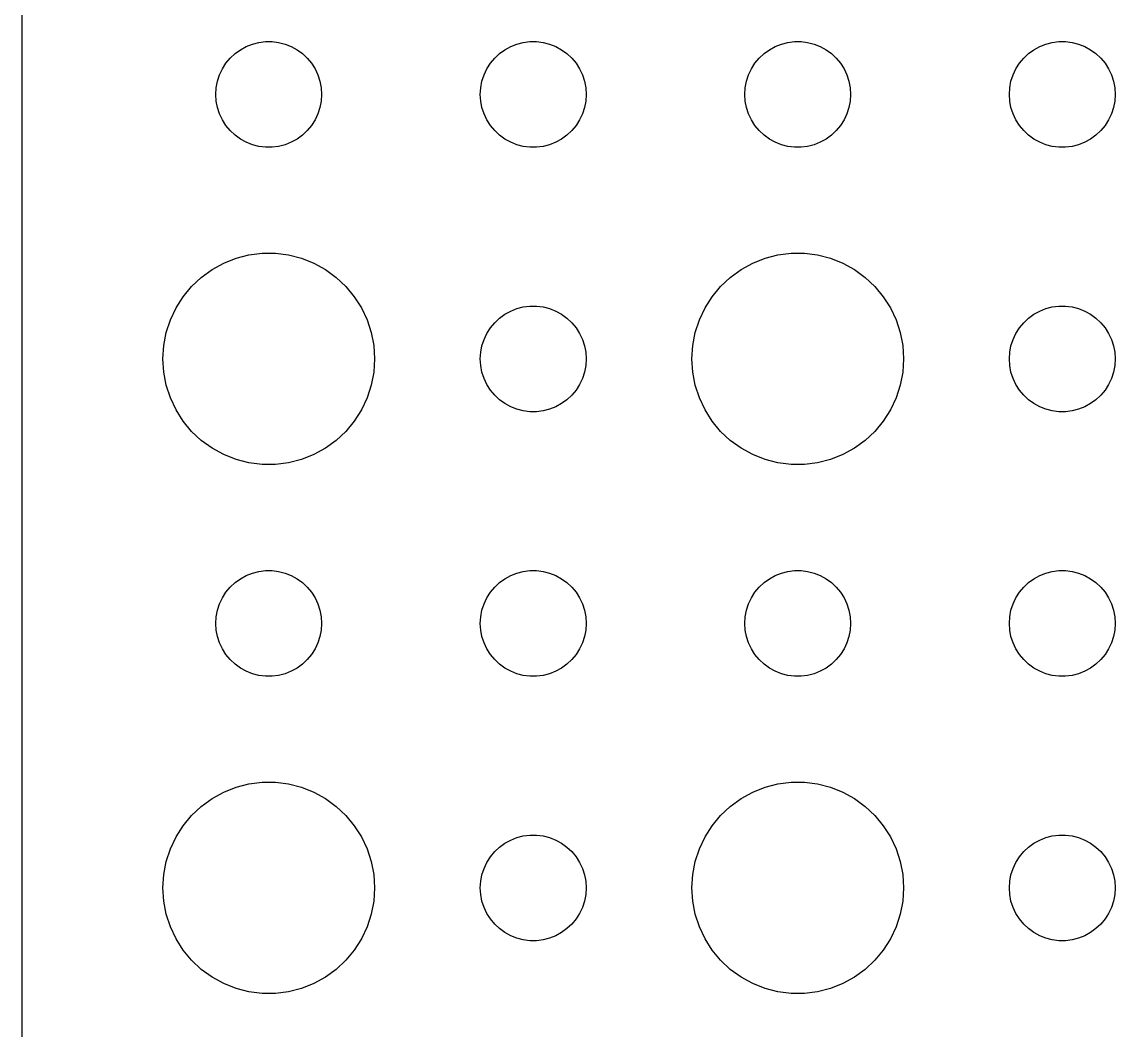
# Model space of a CAD drawing. Header units: metres. Extents: x -134 to 134, y 518 to 1078.
# Drawn here: x -134.5 to -103.5, y 565.97 to 594.56 of the extents above; entities that cross this region are included whole.
import ezdxf

# ---------------------------------------------------------------- set-up
doc = ezdxf.new("R2010")
doc.units = ezdxf.units.M

msp = doc.modelspace()

# ---------------------------------------------------------------- linework, layer by layer
for p, q in [((-134.5, 617), (-134.5, 523)), ((-127.964, 593.927), (-127.781, 593.973)), ((-127.781, 593.973), (-127.594, 593.997)), ((-127.594, 593.997), (-127.406, 593.997)), ((-127.406, 593.997), (-127.219, 593.973)), ((-127.219, 593.973), (-127.036, 593.927)), ((-120.464, 593.927), (-120.281, 593.973)), ((-120.281, 593.973), (-120.094, 593.997)), ((-120.094, 593.997), (-119.906, 593.997)), ((-119.906, 593.997), (-119.719, 593.973)), ((-119.719, 593.973), (-119.536, 593.927)), ((-112.964, 593.927), (-112.781, 593.973)), ((-112.781, 593.973), (-112.594, 593.997)), ((-112.594, 593.997), (-112.406, 593.997)), ((-112.406, 593.997), (-112.219, 593.973)), ((-112.219, 593.973), (-112.036, 593.927)), ((-105.464, 593.927), (-105.281, 593.973)), ((-105.281, 593.973), (-105.094, 593.997)), ((-105.094, 593.997), (-104.906, 593.997)), ((-104.906, 593.997), (-104.719, 593.973)), ((-104.719, 593.973), (-104.536, 593.927)), ((-128.593, 593.527), (-128.456, 593.656)), ((-128.456, 593.656), (-128.304, 593.766)), ((-128.304, 593.766), (-128.139, 593.857)), ((-128.139, 593.857), (-127.964, 593.927)), ((-127.036, 593.927), (-126.861, 593.857)), ((-126.861, 593.857), (-126.696, 593.766)), ((-126.696, 593.766), (-126.544, 593.656)), ((-126.544, 593.656), (-126.407, 593.527)), ((-121.093, 593.527), (-120.956, 593.656)), ((-120.956, 593.656), (-120.804, 593.766)), ((-120.804, 593.766), (-120.639, 593.857)), ((-120.639, 593.857), (-120.464, 593.927)), ((-119.536, 593.927), (-119.361, 593.857)), ((-119.361, 593.857), (-119.196, 593.766)), ((-119.196, 593.766), (-119.044, 593.656)), ((-119.044, 593.656), (-118.907, 593.527)), ((-113.593, 593.527), (-113.456, 593.656)), ((-113.456, 593.656), (-113.304, 593.766)), ((-113.304, 593.766), (-113.139, 593.857)), ((-113.139, 593.857), (-112.964, 593.927)), ((-112.036, 593.927), (-111.861, 593.857)), ((-111.861, 593.857), (-111.696, 593.766)), ((-111.696, 593.766), (-111.544, 593.656)), ((-111.544, 593.656), (-111.407, 593.527)), ((-106.093, 593.527), (-105.956, 593.656)), ((-105.956, 593.656), (-105.804, 593.766)), ((-105.804, 593.766), (-105.639, 593.857)), ((-105.639, 593.857), (-105.464, 593.927)), ((-104.536, 593.927), (-104.361, 593.857)), ((-104.361, 593.857), (-104.196, 593.766)), ((-104.196, 593.766), (-104.044, 593.656)), ((-104.044, 593.656), (-103.907, 593.527)), ((-128.814, 593.223), (-128.714, 593.382)), ((-128.714, 593.382), (-128.593, 593.527)), ((-126.407, 593.527), (-126.286, 593.382)), ((-126.286, 593.382), (-126.186, 593.223)), ((-121.314, 593.223), (-121.214, 593.382)), ((-121.214, 593.382), (-121.093, 593.527)), ((-118.907, 593.527), (-118.786, 593.382)), ((-118.786, 593.382), (-118.686, 593.223)), ((-113.814, 593.223), (-113.714, 593.382)), ((-113.714, 593.382), (-113.593, 593.527)), ((-111.407, 593.527), (-111.286, 593.382)), ((-111.286, 593.382), (-111.186, 593.223)), ((-106.314, 593.223), (-106.214, 593.382)), ((-106.214, 593.382), (-106.093, 593.527)), ((-103.907, 593.527), (-103.786, 593.382)), ((-103.786, 593.382), (-103.686, 593.223)), ((-128.953, 592.873), (-128.895, 593.052)), ((-128.895, 593.052), (-128.814, 593.223)), ((-126.186, 593.223), (-126.105, 593.052)), ((-126.105, 593.052), (-126.047, 592.873)), ((-121.453, 592.873), (-121.395, 593.052)), ((-121.395, 593.052), (-121.314, 593.223)), ((-118.686, 593.223), (-118.605, 593.052)), ((-118.605, 593.052), (-118.547, 592.873)), ((-113.953, 592.873), (-113.895, 593.052)), ((-113.895, 593.052), (-113.814, 593.223)), ((-111.186, 593.223), (-111.105, 593.052)), ((-111.105, 593.052), (-111.047, 592.873)), ((-106.453, 592.873), (-106.395, 593.052)), ((-106.395, 593.052), (-106.314, 593.223)), ((-103.686, 593.223), (-103.605, 593.052)), ((-103.605, 593.052), (-103.547, 592.873)), ((-128.988, 592.688), (-128.953, 592.873)), ((-126.047, 592.873), (-126.012, 592.688)), ((-121.488, 592.688), (-121.453, 592.873)), ((-118.547, 592.873), (-118.512, 592.688)), ((-113.988, 592.688), (-113.953, 592.873)), ((-111.047, 592.873), (-111.012, 592.688)), ((-106.488, 592.688), (-106.453, 592.873)), ((-103.547, 592.873), (-103.512, 592.688)), ((-129, 592.5), (-128.988, 592.688)), ((-128.988, 592.312), (-129, 592.5)), ((-126.012, 592.688), (-126, 592.5)), ((-126, 592.5), (-126.012, 592.312)), ((-121.5, 592.5), (-121.488, 592.688)), ((-121.488, 592.312), (-121.5, 592.5)), ((-118.512, 592.688), (-118.5, 592.5)), ((-118.5, 592.5), (-118.512, 592.312)), ((-114, 592.5), (-113.988, 592.688)), ((-113.988, 592.312), (-114, 592.5)), ((-111.012, 592.688), (-111, 592.5)), ((-111, 592.5), (-111.012, 592.312)), ((-106.5, 592.5), (-106.488, 592.688)), ((-106.488, 592.312), (-106.5, 592.5)), ((-103.512, 592.688), (-103.5, 592.5)), ((-103.5, 592.5), (-103.512, 592.312)), ((-128.953, 592.127), (-128.988, 592.312)), ((-128.895, 591.948), (-128.953, 592.127)), ((-126.047, 592.127), (-126.105, 591.948)), ((-126.012, 592.312), (-126.047, 592.127)), ((-121.453, 592.127), (-121.488, 592.312)), ((-121.395, 591.948), (-121.453, 592.127)), ((-118.547, 592.127), (-118.605, 591.948)), ((-118.512, 592.312), (-118.547, 592.127)), ((-113.953, 592.127), (-113.988, 592.312)), ((-113.895, 591.948), (-113.953, 592.127)), ((-111.047, 592.127), (-111.105, 591.948)), ((-111.012, 592.312), (-111.047, 592.127)), ((-106.453, 592.127), (-106.488, 592.312)), ((-106.395, 591.948), (-106.453, 592.127)), ((-103.547, 592.127), (-103.605, 591.948)), ((-103.512, 592.312), (-103.547, 592.127)), ((-128.814, 591.777), (-128.895, 591.948)), ((-126.105, 591.948), (-126.186, 591.777)), ((-121.314, 591.777), (-121.395, 591.948)), ((-118.605, 591.948), (-118.686, 591.777)), ((-113.814, 591.777), (-113.895, 591.948)), ((-111.105, 591.948), (-111.186, 591.777)), ((-106.314, 591.777), (-106.395, 591.948)), ((-103.605, 591.948), (-103.686, 591.777)), ((-128.714, 591.618), (-128.814, 591.777)), ((-128.593, 591.473), (-128.714, 591.618)), ((-126.286, 591.618), (-126.407, 591.473)), ((-126.186, 591.777), (-126.286, 591.618)), ((-121.214, 591.618), (-121.314, 591.777)), ((-121.093, 591.473), (-121.214, 591.618)), ((-118.786, 591.618), (-118.907, 591.473)), ((-118.686, 591.777), (-118.786, 591.618)), ((-113.714, 591.618), (-113.814, 591.777)), ((-113.593, 591.473), (-113.714, 591.618)), ((-111.286, 591.618), (-111.407, 591.473)), ((-111.186, 591.777), (-111.286, 591.618)), ((-106.214, 591.618), (-106.314, 591.777)), ((-106.093, 591.473), (-106.214, 591.618)), ((-103.786, 591.618), (-103.907, 591.473)), ((-103.686, 591.777), (-103.786, 591.618)), ((-128.456, 591.344), (-128.593, 591.473)), ((-128.304, 591.234), (-128.456, 591.344)), ((-128.139, 591.143), (-128.304, 591.234)), ((-126.696, 591.234), (-126.861, 591.143)), ((-126.544, 591.344), (-126.696, 591.234)), ((-126.407, 591.473), (-126.544, 591.344)), ((-120.956, 591.344), (-121.093, 591.473)), ((-120.804, 591.234), (-120.956, 591.344)), ((-120.639, 591.143), (-120.804, 591.234)), ((-119.196, 591.234), (-119.361, 591.143)), ((-119.044, 591.344), (-119.196, 591.234)), ((-118.907, 591.473), (-119.044, 591.344)), ((-113.456, 591.344), (-113.593, 591.473)), ((-113.304, 591.234), (-113.456, 591.344)), ((-113.139, 591.143), (-113.304, 591.234)), ((-111.696, 591.234), (-111.861, 591.143)), ((-111.544, 591.344), (-111.696, 591.234)), ((-111.407, 591.473), (-111.544, 591.344)), ((-105.956, 591.344), (-106.093, 591.473)), ((-105.804, 591.234), (-105.956, 591.344)), ((-105.639, 591.143), (-105.804, 591.234)), ((-104.196, 591.234), (-104.361, 591.143)), ((-104.044, 591.344), (-104.196, 591.234)), ((-103.907, 591.473), (-104.044, 591.344)), ((-127.964, 591.073), (-128.139, 591.143)), ((-127.781, 591.027), (-127.964, 591.073)), ((-127.594, 591.003), (-127.781, 591.027)), ((-127.406, 591.003), (-127.594, 591.003)), ((-127.219, 591.027), (-127.406, 591.003)), ((-127.036, 591.073), (-127.219, 591.027)), ((-126.861, 591.143), (-127.036, 591.073)), ((-120.464, 591.073), (-120.639, 591.143)), ((-120.281, 591.027), (-120.464, 591.073)), ((-120.094, 591.003), (-120.281, 591.027)), ((-119.906, 591.003), (-120.094, 591.003)), ((-119.719, 591.027), (-119.906, 591.003)), ((-119.536, 591.073), (-119.719, 591.027)), ((-119.361, 591.143), (-119.536, 591.073)), ((-112.964, 591.073), (-113.139, 591.143)), ((-112.781, 591.027), (-112.964, 591.073)), ((-112.594, 591.003), (-112.781, 591.027)), ((-112.406, 591.003), (-112.594, 591.003)), ((-112.219, 591.027), (-112.406, 591.003)), ((-112.036, 591.073), (-112.219, 591.027)), ((-111.861, 591.143), (-112.036, 591.073)), ((-105.464, 591.073), (-105.639, 591.143)), ((-105.281, 591.027), (-105.464, 591.073)), ((-105.094, 591.003), (-105.281, 591.027)), ((-104.906, 591.003), (-105.094, 591.003)), ((-104.719, 591.027), (-104.906, 591.003)), ((-104.536, 591.073), (-104.719, 591.027)), ((-104.361, 591.143), (-104.536, 591.073)), ((-128.777, 587.714), (-128.427, 587.853)), ((-128.427, 587.853), (-128.062, 587.947)), ((-128.062, 587.947), (-127.688, 587.994)), ((-127.688, 587.994), (-127.312, 587.994)), ((-127.312, 587.994), (-126.938, 587.947)), ((-126.938, 587.947), (-126.573, 587.853)), ((-126.573, 587.853), (-126.223, 587.714)), ((-113.777, 587.714), (-113.427, 587.853)), ((-113.427, 587.853), (-113.062, 587.947)), ((-113.062, 587.947), (-112.688, 587.994)), ((-112.688, 587.994), (-112.312, 587.994)), ((-112.312, 587.994), (-111.938, 587.947)), ((-111.938, 587.947), (-111.573, 587.853)), ((-111.573, 587.853), (-111.223, 587.714)), ((-129.412, 587.312), (-129.107, 587.533)), ((-129.107, 587.533), (-128.777, 587.714)), ((-126.223, 587.714), (-125.893, 587.533)), ((-125.893, 587.533), (-125.588, 587.312)), ((-114.412, 587.312), (-114.107, 587.533)), ((-114.107, 587.533), (-113.777, 587.714)), ((-111.223, 587.714), (-110.893, 587.533)), ((-110.893, 587.533), (-110.588, 587.312)), ((-129.687, 587.054), (-129.412, 587.312)), ((-125.588, 587.312), (-125.313, 587.054)), ((-114.687, 587.054), (-114.412, 587.312)), ((-110.588, 587.312), (-110.313, 587.054)), ((-129.927, 586.763), (-129.687, 587.054)), ((-125.313, 587.054), (-125.073, 586.763)), ((-114.927, 586.763), (-114.687, 587.054)), ((-110.313, 587.054), (-110.073, 586.763)), ((-130.129, 586.445), (-129.927, 586.763)), ((-125.073, 586.763), (-124.871, 586.445)), ((-115.129, 586.445), (-114.927, 586.763)), ((-110.073, 586.763), (-109.871, 586.445)), ((-130.289, 586.104), (-130.129, 586.445)), ((-124.871, 586.445), (-124.711, 586.104)), ((-120.956, 586.156), (-120.804, 586.266)), ((-120.804, 586.266), (-120.639, 586.357)), ((-120.639, 586.357), (-120.464, 586.427)), ((-120.464, 586.427), (-120.281, 586.473)), ((-120.281, 586.473), (-120.094, 586.497)), ((-120.094, 586.497), (-119.906, 586.497)), ((-119.906, 586.497), (-119.719, 586.473)), ((-119.719, 586.473), (-119.536, 586.427)), ((-119.536, 586.427), (-119.361, 586.357)), ((-119.361, 586.357), (-119.196, 586.266)), ((-119.196, 586.266), (-119.044, 586.156)), ((-115.289, 586.104), (-115.129, 586.445)), ((-109.871, 586.445), (-109.711, 586.104)), ((-105.956, 586.156), (-105.804, 586.266)), ((-105.804, 586.266), (-105.639, 586.357)), ((-105.639, 586.357), (-105.464, 586.427)), ((-105.464, 586.427), (-105.281, 586.473)), ((-105.281, 586.473), (-105.094, 586.497)), ((-105.094, 586.497), (-104.906, 586.497)), ((-104.906, 586.497), (-104.719, 586.473)), ((-104.719, 586.473), (-104.536, 586.427)), ((-104.536, 586.427), (-104.361, 586.357)), ((-104.361, 586.357), (-104.196, 586.266)), ((-104.196, 586.266), (-104.044, 586.156)), ((-130.406, 585.746), (-130.289, 586.104)), ((-124.711, 586.104), (-124.594, 585.746)), ((-121.214, 585.882), (-121.093, 586.027)), ((-121.093, 586.027), (-120.956, 586.156)), ((-119.044, 586.156), (-118.907, 586.027)), ((-118.907, 586.027), (-118.786, 585.882)), ((-115.406, 585.746), (-115.289, 586.104)), ((-109.711, 586.104), (-109.594, 585.746)), ((-106.214, 585.882), (-106.093, 586.027)), ((-106.093, 586.027), (-105.956, 586.156)), ((-104.044, 586.156), (-103.907, 586.027)), ((-103.907, 586.027), (-103.786, 585.882)), ((-130.476, 585.376), (-130.406, 585.746)), ((-124.594, 585.746), (-124.524, 585.376)), ((-121.395, 585.552), (-121.314, 585.723)), ((-121.314, 585.723), (-121.214, 585.882)), ((-118.786, 585.882), (-118.686, 585.723)), ((-118.686, 585.723), (-118.605, 585.552)), ((-115.476, 585.376), (-115.406, 585.746)), ((-109.594, 585.746), (-109.524, 585.376)), ((-106.395, 585.552), (-106.314, 585.723)), ((-106.314, 585.723), (-106.214, 585.882)), ((-103.786, 585.882), (-103.686, 585.723)), ((-103.686, 585.723), (-103.605, 585.552)), ((-130.5, 585), (-130.476, 585.376)), ((-124.524, 585.376), (-124.5, 585)), ((-121.488, 585.188), (-121.453, 585.373)), ((-121.453, 585.373), (-121.395, 585.552)), ((-118.605, 585.552), (-118.547, 585.373)), ((-118.547, 585.373), (-118.512, 585.188)), ((-115.5, 585), (-115.476, 585.376)), ((-109.524, 585.376), (-109.5, 585)), ((-106.488, 585.188), (-106.453, 585.373)), ((-106.453, 585.373), (-106.395, 585.552)), ((-103.605, 585.552), (-103.547, 585.373)), ((-103.547, 585.373), (-103.512, 585.188)), ((-130.476, 584.624), (-130.5, 585)), ((-124.5, 585), (-124.524, 584.624)), ((-121.5, 585), (-121.488, 585.188)), ((-121.488, 584.812), (-121.5, 585)), ((-118.512, 585.188), (-118.5, 585)), ((-118.5, 585), (-118.512, 584.812)), ((-115.476, 584.624), (-115.5, 585)), ((-109.5, 585), (-109.524, 584.624)), ((-106.5, 585), (-106.488, 585.188)), ((-106.488, 584.812), (-106.5, 585)), ((-103.512, 585.188), (-103.5, 585)), ((-103.5, 585), (-103.512, 584.812)), ((-121.453, 584.627), (-121.488, 584.812)), ((-118.512, 584.812), (-118.547, 584.627)), ((-106.453, 584.627), (-106.488, 584.812)), ((-103.512, 584.812), (-103.547, 584.627)), ((-130.406, 584.254), (-130.476, 584.624)), ((-124.524, 584.624), (-124.594, 584.254)), ((-121.395, 584.448), (-121.453, 584.627)), ((-121.314, 584.277), (-121.395, 584.448)), ((-118.605, 584.448), (-118.686, 584.277)), ((-118.547, 584.627), (-118.605, 584.448)), ((-115.406, 584.254), (-115.476, 584.624)), ((-109.524, 584.624), (-109.594, 584.254)), ((-106.395, 584.448), (-106.453, 584.627)), ((-106.314, 584.277), (-106.395, 584.448)), ((-103.605, 584.448), (-103.686, 584.277)), ((-103.547, 584.627), (-103.605, 584.448)), ((-130.289, 583.896), (-130.406, 584.254)), ((-124.594, 584.254), (-124.711, 583.896)), ((-121.214, 584.118), (-121.314, 584.277)), ((-121.093, 583.973), (-121.214, 584.118)), ((-118.786, 584.118), (-118.907, 583.973)), ((-118.686, 584.277), (-118.786, 584.118)), ((-115.289, 583.896), (-115.406, 584.254)), ((-109.594, 584.254), (-109.711, 583.896)), ((-106.214, 584.118), (-106.314, 584.277)), ((-106.093, 583.973), (-106.214, 584.118)), ((-103.786, 584.118), (-103.907, 583.973)), ((-103.686, 584.277), (-103.786, 584.118)), ((-130.129, 583.555), (-130.289, 583.896)), ((-124.711, 583.896), (-124.871, 583.555)), ((-120.956, 583.844), (-121.093, 583.973)), ((-120.804, 583.734), (-120.956, 583.844)), ((-120.639, 583.643), (-120.804, 583.734)), ((-119.196, 583.734), (-119.361, 583.643)), ((-119.044, 583.844), (-119.196, 583.734)), ((-118.907, 583.973), (-119.044, 583.844)), ((-115.129, 583.555), (-115.289, 583.896)), ((-109.711, 583.896), (-109.871, 583.555)), ((-105.956, 583.844), (-106.093, 583.973)), ((-105.804, 583.734), (-105.956, 583.844)), ((-105.639, 583.643), (-105.804, 583.734)), ((-104.196, 583.734), (-104.361, 583.643)), ((-104.044, 583.844), (-104.196, 583.734)), ((-103.907, 583.973), (-104.044, 583.844)), ((-129.927, 583.237), (-130.129, 583.555)), ((-124.871, 583.555), (-125.073, 583.237)), ((-120.464, 583.573), (-120.639, 583.643)), ((-120.281, 583.527), (-120.464, 583.573)), ((-120.094, 583.503), (-120.281, 583.527)), ((-119.906, 583.503), (-120.094, 583.503)), ((-119.719, 583.527), (-119.906, 583.503)), ((-119.536, 583.573), (-119.719, 583.527)), ((-119.361, 583.643), (-119.536, 583.573)), ((-114.927, 583.237), (-115.129, 583.555)), ((-109.871, 583.555), (-110.073, 583.237)), ((-105.464, 583.573), (-105.639, 583.643)), ((-105.281, 583.527), (-105.464, 583.573)), ((-105.094, 583.503), (-105.281, 583.527)), ((-104.906, 583.503), (-105.094, 583.503)), ((-104.719, 583.527), (-104.906, 583.503)), ((-104.536, 583.573), (-104.719, 583.527)), ((-104.361, 583.643), (-104.536, 583.573)), ((-129.687, 582.946), (-129.927, 583.237)), ((-125.073, 583.237), (-125.313, 582.946)), ((-114.687, 582.946), (-114.927, 583.237)), ((-110.073, 583.237), (-110.313, 582.946)), ((-129.412, 582.688), (-129.687, 582.946)), ((-125.313, 582.946), (-125.588, 582.688)), ((-114.412, 582.688), (-114.687, 582.946)), ((-110.313, 582.946), (-110.588, 582.688)), ((-129.107, 582.467), (-129.412, 582.688)), ((-125.588, 582.688), (-125.893, 582.467)), ((-114.107, 582.467), (-114.412, 582.688)), ((-110.588, 582.688), (-110.893, 582.467)), ((-128.777, 582.286), (-129.107, 582.467)), ((-128.427, 582.147), (-128.777, 582.286)), ((-126.223, 582.286), (-126.573, 582.147)), ((-125.893, 582.467), (-126.223, 582.286)), ((-113.777, 582.286), (-114.107, 582.467)), ((-113.427, 582.147), (-113.777, 582.286)), ((-111.223, 582.286), (-111.573, 582.147)), ((-110.893, 582.467), (-111.223, 582.286)), ((-128.062, 582.053), (-128.427, 582.147)), ((-127.688, 582.006), (-128.062, 582.053)), ((-127.312, 582.006), (-127.688, 582.006)), ((-126.938, 582.053), (-127.312, 582.006)), ((-126.573, 582.147), (-126.938, 582.053)), ((-113.062, 582.053), (-113.427, 582.147)), ((-112.688, 582.006), (-113.062, 582.053)), ((-112.312, 582.006), (-112.688, 582.006)), ((-111.938, 582.053), (-112.312, 582.006)), ((-111.573, 582.147), (-111.938, 582.053)), ((-128.304, 578.766), (-128.139, 578.857)), ((-128.139, 578.857), (-127.964, 578.927)), ((-127.964, 578.927), (-127.781, 578.973)), ((-127.781, 578.973), (-127.594, 578.997)), ((-127.594, 578.997), (-127.406, 578.997)), ((-127.406, 578.997), (-127.219, 578.973)), ((-127.219, 578.973), (-127.036, 578.927)), ((-127.036, 578.927), (-126.861, 578.857)), ((-126.861, 578.857), (-126.696, 578.766)), ((-120.804, 578.766), (-120.639, 578.857)), ((-120.639, 578.857), (-120.464, 578.927)), ((-120.464, 578.927), (-120.281, 578.973)), ((-120.281, 578.973), (-120.094, 578.997)), ((-120.094, 578.997), (-119.906, 578.997)), ((-119.906, 578.997), (-119.719, 578.973)), ((-119.719, 578.973), (-119.536, 578.927)), ((-119.536, 578.927), (-119.361, 578.857)), ((-119.361, 578.857), (-119.196, 578.766)), ((-113.304, 578.766), (-113.139, 578.857)), ((-113.139, 578.857), (-112.964, 578.927)), ((-112.964, 578.927), (-112.781, 578.973)), ((-112.781, 578.973), (-112.594, 578.997)), ((-112.594, 578.997), (-112.406, 578.997)), ((-112.406, 578.997), (-112.219, 578.973)), ((-112.219, 578.973), (-112.036, 578.927)), ((-112.036, 578.927), (-111.861, 578.857)), ((-111.861, 578.857), (-111.696, 578.766)), ((-105.804, 578.766), (-105.639, 578.857)), ((-105.639, 578.857), (-105.464, 578.927)), ((-105.464, 578.927), (-105.281, 578.973)), ((-105.281, 578.973), (-105.094, 578.997)), ((-105.094, 578.997), (-104.906, 578.997)), ((-104.906, 578.997), (-104.719, 578.973)), ((-104.719, 578.973), (-104.536, 578.927)), ((-104.536, 578.927), (-104.361, 578.857)), ((-104.361, 578.857), (-104.196, 578.766)), ((-128.714, 578.382), (-128.593, 578.527)), ((-128.593, 578.527), (-128.456, 578.656)), ((-128.456, 578.656), (-128.304, 578.766)), ((-126.696, 578.766), (-126.544, 578.656)), ((-126.544, 578.656), (-126.407, 578.527)), ((-126.407, 578.527), (-126.286, 578.382)), ((-121.214, 578.382), (-121.093, 578.527)), ((-121.093, 578.527), (-120.956, 578.656)), ((-120.956, 578.656), (-120.804, 578.766)), ((-119.196, 578.766), (-119.044, 578.656)), ((-119.044, 578.656), (-118.907, 578.527)), ((-118.907, 578.527), (-118.786, 578.382)), ((-113.714, 578.382), (-113.593, 578.527)), ((-113.593, 578.527), (-113.456, 578.656)), ((-113.456, 578.656), (-113.304, 578.766)), ((-111.696, 578.766), (-111.544, 578.656)), ((-111.544, 578.656), (-111.407, 578.527)), ((-111.407, 578.527), (-111.286, 578.382)), ((-106.214, 578.382), (-106.093, 578.527)), ((-106.093, 578.527), (-105.956, 578.656)), ((-105.956, 578.656), (-105.804, 578.766)), ((-104.196, 578.766), (-104.044, 578.656)), ((-104.044, 578.656), (-103.907, 578.527)), ((-103.907, 578.527), (-103.786, 578.382)), ((-128.895, 578.052), (-128.814, 578.223)), ((-128.814, 578.223), (-128.714, 578.382)), ((-126.286, 578.382), (-126.186, 578.223)), ((-126.186, 578.223), (-126.105, 578.052)), ((-121.395, 578.052), (-121.314, 578.223)), ((-121.314, 578.223), (-121.214, 578.382)), ((-118.786, 578.382), (-118.686, 578.223)), ((-118.686, 578.223), (-118.605, 578.052)), ((-113.895, 578.052), (-113.814, 578.223)), ((-113.814, 578.223), (-113.714, 578.382)), ((-111.286, 578.382), (-111.186, 578.223)), ((-111.186, 578.223), (-111.105, 578.052)), ((-106.395, 578.052), (-106.314, 578.223)), ((-106.314, 578.223), (-106.214, 578.382)), ((-103.786, 578.382), (-103.686, 578.223)), ((-103.686, 578.223), (-103.605, 578.052)), ((-128.988, 577.688), (-128.953, 577.873)), ((-128.953, 577.873), (-128.895, 578.052)), ((-126.105, 578.052), (-126.047, 577.873)), ((-126.047, 577.873), (-126.012, 577.688)), ((-121.488, 577.688), (-121.453, 577.873)), ((-121.453, 577.873), (-121.395, 578.052)), ((-118.605, 578.052), (-118.547, 577.873)), ((-118.547, 577.873), (-118.512, 577.688)), ((-113.988, 577.688), (-113.953, 577.873)), ((-113.953, 577.873), (-113.895, 578.052)), ((-111.105, 578.052), (-111.047, 577.873)), ((-111.047, 577.873), (-111.012, 577.688)), ((-106.488, 577.688), (-106.453, 577.873)), ((-106.453, 577.873), (-106.395, 578.052)), ((-103.605, 578.052), (-103.547, 577.873)), ((-103.547, 577.873), (-103.512, 577.688)), ((-129, 577.5), (-128.988, 577.688)), ((-126.012, 577.688), (-126, 577.5)), ((-121.5, 577.5), (-121.488, 577.688)), ((-118.512, 577.688), (-118.5, 577.5)), ((-114, 577.5), (-113.988, 577.688)), ((-111.012, 577.688), (-111, 577.5)), ((-106.5, 577.5), (-106.488, 577.688)), ((-103.512, 577.688), (-103.5, 577.5)), ((-128.988, 577.312), (-129, 577.5)), ((-128.953, 577.127), (-128.988, 577.312)), ((-126.012, 577.312), (-126.047, 577.127)), ((-126, 577.5), (-126.012, 577.312)), ((-121.488, 577.312), (-121.5, 577.5)), ((-121.453, 577.127), (-121.488, 577.312)), ((-118.512, 577.312), (-118.547, 577.127)), ((-118.5, 577.5), (-118.512, 577.312)), ((-113.988, 577.312), (-114, 577.5)), ((-113.953, 577.127), (-113.988, 577.312)), ((-111.012, 577.312), (-111.047, 577.127)), ((-111, 577.5), (-111.012, 577.312)), ((-106.488, 577.312), (-106.5, 577.5)), ((-106.453, 577.127), (-106.488, 577.312)), ((-103.512, 577.312), (-103.547, 577.127)), ((-103.5, 577.5), (-103.512, 577.312)), ((-128.895, 576.948), (-128.953, 577.127)), ((-128.814, 576.777), (-128.895, 576.948)), ((-126.105, 576.948), (-126.186, 576.777)), ((-126.047, 577.127), (-126.105, 576.948)), ((-121.395, 576.948), (-121.453, 577.127)), ((-121.314, 576.777), (-121.395, 576.948)), ((-118.605, 576.948), (-118.686, 576.777)), ((-118.547, 577.127), (-118.605, 576.948)), ((-113.895, 576.948), (-113.953, 577.127)), ((-113.814, 576.777), (-113.895, 576.948)), ((-111.105, 576.948), (-111.186, 576.777)), ((-111.047, 577.127), (-111.105, 576.948)), ((-106.395, 576.948), (-106.453, 577.127)), ((-106.314, 576.777), (-106.395, 576.948)), ((-103.605, 576.948), (-103.686, 576.777)), ((-103.547, 577.127), (-103.605, 576.948)), ((-128.714, 576.618), (-128.814, 576.777)), ((-128.593, 576.473), (-128.714, 576.618)), ((-126.286, 576.618), (-126.407, 576.473)), ((-126.186, 576.777), (-126.286, 576.618)), ((-121.214, 576.618), (-121.314, 576.777)), ((-121.093, 576.473), (-121.214, 576.618)), ((-118.786, 576.618), (-118.907, 576.473)), ((-118.686, 576.777), (-118.786, 576.618)), ((-113.714, 576.618), (-113.814, 576.777)), ((-113.593, 576.473), (-113.714, 576.618)), ((-111.286, 576.618), (-111.407, 576.473)), ((-111.186, 576.777), (-111.286, 576.618)), ((-106.214, 576.618), (-106.314, 576.777)), ((-106.093, 576.473), (-106.214, 576.618)), ((-103.786, 576.618), (-103.907, 576.473)), ((-103.686, 576.777), (-103.786, 576.618)), ((-128.456, 576.344), (-128.593, 576.473)), ((-128.304, 576.234), (-128.456, 576.344)), ((-126.544, 576.344), (-126.696, 576.234)), ((-126.407, 576.473), (-126.544, 576.344)), ((-120.956, 576.344), (-121.093, 576.473)), ((-120.804, 576.234), (-120.956, 576.344)), ((-119.044, 576.344), (-119.196, 576.234)), ((-118.907, 576.473), (-119.044, 576.344)), ((-113.456, 576.344), (-113.593, 576.473)), ((-113.304, 576.234), (-113.456, 576.344)), ((-111.544, 576.344), (-111.696, 576.234)), ((-111.407, 576.473), (-111.544, 576.344)), ((-105.956, 576.344), (-106.093, 576.473)), ((-105.804, 576.234), (-105.956, 576.344)), ((-104.044, 576.344), (-104.196, 576.234)), ((-103.907, 576.473), (-104.044, 576.344)), ((-128.139, 576.143), (-128.304, 576.234)), ((-127.964, 576.073), (-128.139, 576.143)), ((-127.781, 576.027), (-127.964, 576.073)), ((-127.594, 576.003), (-127.781, 576.027)), ((-127.406, 576.003), (-127.594, 576.003)), ((-127.219, 576.027), (-127.406, 576.003)), ((-127.036, 576.073), (-127.219, 576.027)), ((-126.861, 576.143), (-127.036, 576.073)), ((-126.696, 576.234), (-126.861, 576.143)), ((-120.639, 576.143), (-120.804, 576.234)), ((-120.464, 576.073), (-120.639, 576.143)), ((-120.281, 576.027), (-120.464, 576.073)), ((-120.094, 576.003), (-120.281, 576.027)), ((-119.906, 576.003), (-120.094, 576.003)), ((-119.719, 576.027), (-119.906, 576.003)), ((-119.536, 576.073), (-119.719, 576.027)), ((-119.361, 576.143), (-119.536, 576.073)), ((-119.196, 576.234), (-119.361, 576.143)), ((-113.139, 576.143), (-113.304, 576.234)), ((-112.964, 576.073), (-113.139, 576.143)), ((-112.781, 576.027), (-112.964, 576.073)), ((-112.594, 576.003), (-112.781, 576.027)), ((-112.406, 576.003), (-112.594, 576.003)), ((-112.219, 576.027), (-112.406, 576.003)), ((-112.036, 576.073), (-112.219, 576.027)), ((-111.861, 576.143), (-112.036, 576.073)), ((-111.696, 576.234), (-111.861, 576.143)), ((-105.639, 576.143), (-105.804, 576.234)), ((-105.464, 576.073), (-105.639, 576.143)), ((-105.281, 576.027), (-105.464, 576.073)), ((-105.094, 576.003), (-105.281, 576.027)), ((-104.906, 576.003), (-105.094, 576.003)), ((-104.719, 576.027), (-104.906, 576.003)), ((-104.536, 576.073), (-104.719, 576.027)), ((-104.361, 576.143), (-104.536, 576.073)), ((-104.196, 576.234), (-104.361, 576.143)), ((-128.427, 572.853), (-128.062, 572.947)), ((-128.062, 572.947), (-127.688, 572.994)), ((-127.688, 572.994), (-127.312, 572.994)), ((-127.312, 572.994), (-126.938, 572.947)), ((-126.938, 572.947), (-126.573, 572.853)), ((-113.427, 572.853), (-113.062, 572.947)), ((-113.062, 572.947), (-112.688, 572.994)), ((-112.688, 572.994), (-112.312, 572.994)), ((-112.312, 572.994), (-111.938, 572.947)), ((-111.938, 572.947), (-111.573, 572.853)), ((-129.107, 572.533), (-128.777, 572.714)), ((-128.777, 572.714), (-128.427, 572.853)), ((-126.573, 572.853), (-126.223, 572.714)), ((-126.223, 572.714), (-125.893, 572.533)), ((-114.107, 572.533), (-113.777, 572.714)), ((-113.777, 572.714), (-113.427, 572.853)), ((-111.573, 572.853), (-111.223, 572.714)), ((-111.223, 572.714), (-110.893, 572.533)), ((-129.687, 572.054), (-129.412, 572.312)), ((-129.412, 572.312), (-129.107, 572.533)), ((-125.893, 572.533), (-125.588, 572.312)), ((-125.588, 572.312), (-125.313, 572.054)), ((-114.687, 572.054), (-114.412, 572.312)), ((-114.412, 572.312), (-114.107, 572.533)), ((-110.893, 572.533), (-110.588, 572.312)), ((-110.588, 572.312), (-110.313, 572.054)), ((-129.927, 571.763), (-129.687, 572.054)), ((-125.313, 572.054), (-125.073, 571.763)), ((-114.927, 571.763), (-114.687, 572.054)), ((-110.313, 572.054), (-110.073, 571.763)), ((-130.129, 571.445), (-129.927, 571.763)), ((-125.073, 571.763), (-124.871, 571.445)), ((-115.129, 571.445), (-114.927, 571.763)), ((-110.073, 571.763), (-109.871, 571.445)), ((-130.289, 571.104), (-130.129, 571.445)), ((-124.871, 571.445), (-124.711, 571.104)), ((-120.804, 571.266), (-120.639, 571.357)), ((-120.639, 571.357), (-120.464, 571.427)), ((-120.464, 571.427), (-120.281, 571.473)), ((-120.281, 571.473), (-120.094, 571.497)), ((-120.094, 571.497), (-119.906, 571.497)), ((-119.906, 571.497), (-119.719, 571.473)), ((-119.719, 571.473), (-119.536, 571.427)), ((-119.536, 571.427), (-119.361, 571.357)), ((-119.361, 571.357), (-119.196, 571.266)), ((-115.289, 571.104), (-115.129, 571.445)), ((-109.871, 571.445), (-109.711, 571.104)), ((-105.804, 571.266), (-105.639, 571.357)), ((-105.639, 571.357), (-105.464, 571.427)), ((-105.464, 571.427), (-105.281, 571.473)), ((-105.281, 571.473), (-105.094, 571.497)), ((-105.094, 571.497), (-104.906, 571.497)), ((-104.906, 571.497), (-104.719, 571.473)), ((-104.719, 571.473), (-104.536, 571.427)), ((-104.536, 571.427), (-104.361, 571.357)), ((-104.361, 571.357), (-104.196, 571.266)), ((-130.406, 570.746), (-130.289, 571.104)), ((-124.711, 571.104), (-124.594, 570.746)), ((-121.214, 570.882), (-121.093, 571.027)), ((-121.093, 571.027), (-120.956, 571.156)), ((-120.956, 571.156), (-120.804, 571.266)), ((-119.196, 571.266), (-119.044, 571.156)), ((-119.044, 571.156), (-118.907, 571.027)), ((-118.907, 571.027), (-118.786, 570.882)), ((-115.406, 570.746), (-115.289, 571.104)), ((-109.711, 571.104), (-109.594, 570.746)), ((-106.214, 570.882), (-106.093, 571.027)), ((-106.093, 571.027), (-105.956, 571.156)), ((-105.956, 571.156), (-105.804, 571.266)), ((-104.196, 571.266), (-104.044, 571.156)), ((-104.044, 571.156), (-103.907, 571.027)), ((-103.907, 571.027), (-103.786, 570.882)), ((-130.476, 570.376), (-130.406, 570.746)), ((-124.594, 570.746), (-124.524, 570.376)), ((-121.395, 570.552), (-121.314, 570.723)), ((-121.314, 570.723), (-121.214, 570.882)), ((-118.786, 570.882), (-118.686, 570.723)), ((-118.686, 570.723), (-118.605, 570.552)), ((-115.476, 570.376), (-115.406, 570.746)), ((-109.594, 570.746), (-109.524, 570.376)), ((-106.395, 570.552), (-106.314, 570.723)), ((-106.314, 570.723), (-106.214, 570.882)), ((-103.786, 570.882), (-103.686, 570.723)), ((-103.686, 570.723), (-103.605, 570.552)), ((-121.453, 570.373), (-121.395, 570.552)), ((-118.605, 570.552), (-118.547, 570.373)), ((-106.453, 570.373), (-106.395, 570.552)), ((-103.605, 570.552), (-103.547, 570.373)), ((-130.5, 570), (-130.476, 570.376)), ((-124.524, 570.376), (-124.5, 570)), ((-121.5, 570), (-121.488, 570.188)), ((-121.488, 570.188), (-121.453, 570.373)), ((-118.547, 570.373), (-118.512, 570.188)), ((-118.512, 570.188), (-118.5, 570)), ((-115.5, 570), (-115.476, 570.376)), ((-109.524, 570.376), (-109.5, 570)), ((-106.5, 570), (-106.488, 570.188)), ((-106.488, 570.188), (-106.453, 570.373)), ((-103.547, 570.373), (-103.512, 570.188)), ((-103.512, 570.188), (-103.5, 570)), ((-130.476, 569.624), (-130.5, 570)), ((-124.5, 570), (-124.524, 569.624)), ((-121.488, 569.812), (-121.5, 570)), ((-121.453, 569.627), (-121.488, 569.812)), ((-118.512, 569.812), (-118.547, 569.627)), ((-118.5, 570), (-118.512, 569.812)), ((-115.476, 569.624), (-115.5, 570)), ((-109.5, 570), (-109.524, 569.624)), ((-106.488, 569.812), (-106.5, 570)), ((-106.453, 569.627), (-106.488, 569.812)), ((-103.512, 569.812), (-103.547, 569.627)), ((-103.5, 570), (-103.512, 569.812)), ((-130.406, 569.254), (-130.476, 569.624)), ((-124.524, 569.624), (-124.594, 569.254)), ((-121.395, 569.448), (-121.453, 569.627)), ((-118.547, 569.627), (-118.605, 569.448)), ((-115.406, 569.254), (-115.476, 569.624)), ((-109.524, 569.624), (-109.594, 569.254)), ((-106.395, 569.448), (-106.453, 569.627)), ((-103.547, 569.627), (-103.605, 569.448)), ((-130.289, 568.896), (-130.406, 569.254)), ((-124.594, 569.254), (-124.711, 568.896)), ((-121.314, 569.277), (-121.395, 569.448)), ((-121.214, 569.118), (-121.314, 569.277)), ((-118.686, 569.277), (-118.786, 569.118)), ((-118.605, 569.448), (-118.686, 569.277)), ((-115.289, 568.896), (-115.406, 569.254)), ((-109.594, 569.254), (-109.711, 568.896)), ((-106.314, 569.277), (-106.395, 569.448)), ((-106.214, 569.118), (-106.314, 569.277)), ((-103.686, 569.277), (-103.786, 569.118)), ((-103.605, 569.448), (-103.686, 569.277)), ((-130.129, 568.555), (-130.289, 568.896)), ((-124.711, 568.896), (-124.871, 568.555)), ((-121.093, 568.973), (-121.214, 569.118)), ((-120.956, 568.844), (-121.093, 568.973)), ((-118.907, 568.973), (-119.044, 568.844)), ((-118.786, 569.118), (-118.907, 568.973)), ((-115.129, 568.555), (-115.289, 568.896)), ((-109.711, 568.896), (-109.871, 568.555)), ((-106.093, 568.973), (-106.214, 569.118)), ((-105.956, 568.844), (-106.093, 568.973)), ((-103.907, 568.973), (-104.044, 568.844)), ((-103.786, 569.118), (-103.907, 568.973)), ((-129.927, 568.237), (-130.129, 568.555)), ((-124.871, 568.555), (-125.073, 568.237)), ((-120.804, 568.734), (-120.956, 568.844)), ((-120.639, 568.643), (-120.804, 568.734)), ((-120.464, 568.573), (-120.639, 568.643)), ((-120.281, 568.527), (-120.464, 568.573)), ((-119.536, 568.573), (-119.719, 568.527)), ((-119.361, 568.643), (-119.536, 568.573)), ((-119.196, 568.734), (-119.361, 568.643)), ((-119.044, 568.844), (-119.196, 568.734)), ((-114.927, 568.237), (-115.129, 568.555)), ((-109.871, 568.555), (-110.073, 568.237)), ((-105.804, 568.734), (-105.956, 568.844)), ((-105.639, 568.643), (-105.804, 568.734)), ((-105.464, 568.573), (-105.639, 568.643)), ((-105.281, 568.527), (-105.464, 568.573)), ((-104.536, 568.573), (-104.719, 568.527)), ((-104.361, 568.643), (-104.536, 568.573)), ((-104.196, 568.734), (-104.361, 568.643)), ((-104.044, 568.844), (-104.196, 568.734)), ((-129.687, 567.946), (-129.927, 568.237)), ((-125.073, 568.237), (-125.313, 567.946)), ((-120.094, 568.503), (-120.281, 568.527)), ((-119.906, 568.503), (-120.094, 568.503)), ((-119.719, 568.527), (-119.906, 568.503)), ((-114.687, 567.946), (-114.927, 568.237)), ((-110.073, 568.237), (-110.313, 567.946)), ((-105.094, 568.503), (-105.281, 568.527)), ((-104.906, 568.503), (-105.094, 568.503)), ((-104.719, 568.527), (-104.906, 568.503)), ((-129.412, 567.688), (-129.687, 567.946)), ((-125.313, 567.946), (-125.588, 567.688)), ((-114.412, 567.688), (-114.687, 567.946)), ((-110.313, 567.946), (-110.588, 567.688)), ((-129.107, 567.467), (-129.412, 567.688)), ((-125.588, 567.688), (-125.893, 567.467)), ((-114.107, 567.467), (-114.412, 567.688)), ((-110.588, 567.688), (-110.893, 567.467)), ((-128.777, 567.286), (-129.107, 567.467)), ((-125.893, 567.467), (-126.223, 567.286)), ((-113.777, 567.286), (-114.107, 567.467)), ((-110.893, 567.467), (-111.223, 567.286)), ((-128.427, 567.147), (-128.777, 567.286)), ((-128.062, 567.053), (-128.427, 567.147)), ((-127.688, 567.006), (-128.062, 567.053)), ((-127.312, 567.006), (-127.688, 567.006)), ((-126.938, 567.053), (-127.312, 567.006)), ((-126.573, 567.147), (-126.938, 567.053)), ((-126.223, 567.286), (-126.573, 567.147)), ((-113.427, 567.147), (-113.777, 567.286)), ((-113.062, 567.053), (-113.427, 567.147)), ((-112.688, 567.006), (-113.062, 567.053)), ((-112.312, 567.006), (-112.688, 567.006)), ((-111.938, 567.053), (-112.312, 567.006)), ((-111.573, 567.147), (-111.938, 567.053)), ((-111.223, 567.286), (-111.573, 567.147))]:
    msp.add_line(p, q)

doc.saveas('drawing.dxf')
